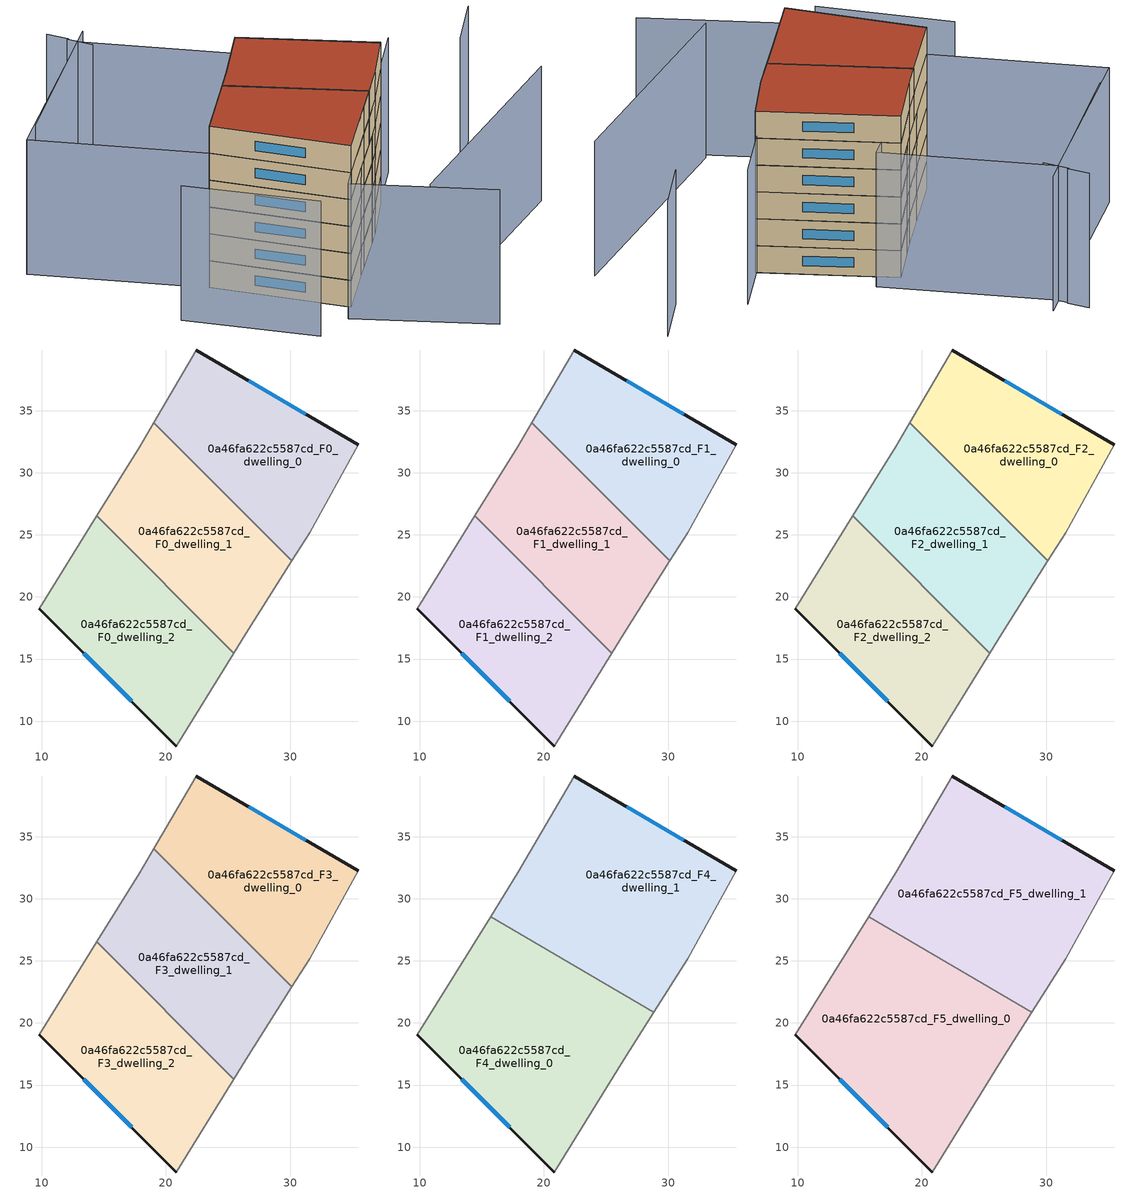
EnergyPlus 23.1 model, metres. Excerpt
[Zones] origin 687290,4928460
0a46fa622c5587cd_F0_dwelling_0
 floor ground (EU_floor_Construction): 31.56,25.16 35.49,32.25 22.43,39.88 19.01,34.03 30.13,22.89 z0
 wall outside (EU_wall_Construction): 22.43,39.88 35.49,32.25 z0:3
 wall adiabatic (EU_wall_Construction): 35.49,32.25 31.56,25.16 30.13,22.89 / 19.01,34.03 22.43,39.88 z0:3
 wall to 0a46fa622c5587cd_F0_dwelling_1 (EU_wall_Construction): 30.13,22.89 19.01,34.03 z0:3
 window (EU_Window_Construction): 26.68,37.4 31.24,34.73 z0.98:2.02
0a46fa622c5587cd_F0_dwelling_1
 floor ground (EU_floor_Construction): 26.44,17.05 30.13,22.89 19.01,34.03 17.88,32.08 14.43,26.52 25.46,15.47 z0
 wall adiabatic (EU_wall_Construction): 30.13,22.89 26.44,17.05 25.46,15.47 / 14.43,26.52 17.88,32.08 19.01,34.03 z0:3
 wall to 0a46fa622c5587cd_F0_dwelling_2 (EU_wall_Construction): 25.46,15.47 14.43,26.52 z0:3
0a46fa622c5587cd_F0_dwelling_2
 floor ground (EU_floor_Construction): 20.84,8 25.46,15.47 14.43,26.52 9.79,19.04 z0
 wall outside (EU_wall_Construction): 20.84,8 9.79,19.04 z0:3
 wall adiabatic (EU_wall_Construction): 25.46,15.47 20.84,8 / 9.79,19.04 14.43,26.52 z0:3
 window (EU_Window_Construction): 17.24,11.59 13.38,15.45 z0.98:2.02
0a46fa622c5587cd_F1_dwelling_0
 floor to 0a46fa622c5587cd_F0_dwelling_0 (EU_floor_Construction): 31.56,25.16 35.49,32.25 22.43,39.88 19.01,34.03 30.13,22.89 z3
 wall outside (EU_wall_Construction): 22.43,39.88 35.49,32.25 z3:6
 wall adiabatic (EU_wall_Construction): 35.49,32.25 31.56,25.16 30.13,22.89 / 19.01,34.03 22.43,39.88 z3:6
 wall to 0a46fa622c5587cd_F1_dwelling_1 (EU_wall_Construction): 30.13,22.89 19.01,34.03 z3:6
 window (EU_Window_Construction): 26.68,37.4 31.24,34.73 z3.98:5.02
0a46fa622c5587cd_F1_dwelling_1
 floor to 0a46fa622c5587cd_F0_dwelling_1 (EU_floor_Construction): 26.44,17.05 30.13,22.89 19.01,34.03 17.88,32.08 14.43,26.52 25.46,15.47 z3
 wall adiabatic (EU_wall_Construction): 30.13,22.89 26.44,17.05 25.46,15.47 / 14.43,26.52 17.88,32.08 19.01,34.03 z3:6
 wall to 0a46fa622c5587cd_F1_dwelling_2 (EU_wall_Construction): 25.46,15.47 14.43,26.52 z3:6
0a46fa622c5587cd_F1_dwelling_2
 floor to 0a46fa622c5587cd_F0_dwelling_2 (EU_floor_Construction): 20.84,8 25.46,15.47 14.43,26.52 9.79,19.04 z3
 wall outside (EU_wall_Construction): 20.84,8 9.79,19.04 z3:6
 wall adiabatic (EU_wall_Construction): 25.46,15.47 20.84,8 / 9.79,19.04 14.43,26.52 z3:6
 window (EU_Window_Construction): 17.24,11.59 13.38,15.45 z3.98:5.02
0a46fa622c5587cd_F2_dwelling_0
 floor to 0a46fa622c5587cd_F1_dwelling_0 (EU_floor_Construction): 31.56,25.16 35.49,32.25 22.43,39.88 19.01,34.03 30.13,22.89 z6
 wall outside (EU_wall_Construction): 22.43,39.88 35.49,32.25 z6:9
 wall adiabatic (EU_wall_Construction): 35.49,32.25 31.56,25.16 30.13,22.89 / 19.01,34.03 22.43,39.88 z6:9
 wall to 0a46fa622c5587cd_F2_dwelling_1 (EU_wall_Construction): 30.13,22.89 19.01,34.03 z6:9
 window (EU_Window_Construction): 26.68,37.4 31.24,34.73 z6.98:8.02
0a46fa622c5587cd_F2_dwelling_1
 floor to 0a46fa622c5587cd_F1_dwelling_1 (EU_floor_Construction): 26.44,17.05 30.13,22.89 19.01,34.03 17.88,32.08 14.43,26.52 25.46,15.47 z6
 wall adiabatic (EU_wall_Construction): 30.13,22.89 26.44,17.05 25.46,15.47 / 14.43,26.52 17.88,32.08 19.01,34.03 z6:9
 wall to 0a46fa622c5587cd_F2_dwelling_2 (EU_wall_Construction): 25.46,15.47 14.43,26.52 z6:9
0a46fa622c5587cd_F2_dwelling_2
 floor to 0a46fa622c5587cd_F1_dwelling_2 (EU_floor_Construction): 20.84,8 25.46,15.47 14.43,26.52 9.79,19.04 z6
 wall outside (EU_wall_Construction): 20.84,8 9.79,19.04 z6:9
 wall adiabatic (EU_wall_Construction): 25.46,15.47 20.84,8 / 9.79,19.04 14.43,26.52 z6:9
 window (EU_Window_Construction): 17.24,11.59 13.38,15.45 z6.98:8.02
0a46fa622c5587cd_F3_dwelling_0
 floor to 0a46fa622c5587cd_F2_dwelling_0 (EU_floor_Construction): 31.56,25.16 35.49,32.25 22.43,39.88 19.01,34.03 30.13,22.89 z9
 wall outside (EU_wall_Construction): 22.43,39.88 35.49,32.25 z9:12
 wall adiabatic (EU_wall_Construction): 35.49,32.25 31.56,25.16 30.13,22.89 / 19.01,34.03 22.43,39.88 z9:12
 wall to 0a46fa622c5587cd_F3_dwelling_1 (EU_wall_Construction): 30.13,22.89 19.01,34.03 z9:12
 window (EU_Window_Construction): 26.68,37.4 31.24,34.73 z9.98:11.02
0a46fa622c5587cd_F3_dwelling_1
 floor to 0a46fa622c5587cd_F2_dwelling_1 (EU_floor_Construction): 26.44,17.05 30.13,22.89 19.01,34.03 17.88,32.08 14.43,26.52 25.46,15.47 z9
 wall adiabatic (EU_wall_Construction): 30.13,22.89 26.44,17.05 25.46,15.47 / 14.43,26.52 17.88,32.08 19.01,34.03 z9:12
 wall to 0a46fa622c5587cd_F3_dwelling_2 (EU_wall_Construction): 25.46,15.47 14.43,26.52 z9:12
0a46fa622c5587cd_F3_dwelling_2
 floor to 0a46fa622c5587cd_F2_dwelling_2 (EU_floor_Construction): 20.84,8 25.46,15.47 14.43,26.52 9.79,19.04 z9
 wall outside (EU_wall_Construction): 20.84,8 9.79,19.04 z9:12
 wall adiabatic (EU_wall_Construction): 25.46,15.47 20.84,8 / 9.79,19.04 14.43,26.52 z9:12
 window (EU_Window_Construction): 17.24,11.59 13.38,15.45 z9.98:11.02
0a46fa622c5587cd_F4_dwelling_0
 floor to 0a46fa622c5587cd_F3_dwelling_1 (EU_floor_Construction): 26.44,17.05 28.85,20.87 15.7,28.57 14.43,26.52 25.46,15.47 z12
 floor to 0a46fa622c5587cd_F3_dwelling_2 (EU_floor_Construction): 20.84,8 25.46,15.47 14.43,26.52 9.79,19.04 z12
 wall outside (EU_wall_Construction): 20.84,8 9.79,19.04 z12:15
 wall adiabatic (EU_wall_Construction): 9.79,19.04 15.7,28.57 / 28.85,20.87 26.44,17.05 20.84,8 z12:15
 wall to 0a46fa622c5587cd_F4_dwelling_1 (EU_wall_Construction): 15.7,28.57 28.85,20.87 z12:15
 window (EU_Window_Construction): 17.24,11.59 13.38,15.45 z12.98:14.02
0a46fa622c5587cd_F4_dwelling_1
 floor to 0a46fa622c5587cd_F3_dwelling_0 (EU_floor_Construction): 31.56,25.16 35.49,32.25 22.43,39.88 19.01,34.03 30.13,22.9 z12
 floor to 0a46fa622c5587cd_F3_dwelling_1 (EU_floor_Construction): 28.85,20.87 30.13,22.9 19.01,34.03 17.88,32.08 15.7,28.57 z12
 wall outside (EU_wall_Construction): 22.43,39.88 35.49,32.25 z12:15
 wall adiabatic (EU_wall_Construction): 35.49,32.25 31.56,25.16 28.85,20.87 / 15.7,28.57 17.88,32.08 22.43,39.88 z12:15
 window (EU_Window_Construction): 26.68,37.4 31.24,34.73 z12.98:14.02
0a46fa622c5587cd_F5_dwelling_0
 floor to 0a46fa622c5587cd_F4_dwelling_0 (EU_floor_Construction): 20.84,8 26.44,17.05 28.85,20.87 15.7,28.57 9.79,19.04 z15
 wall outside (EU_wall_Construction): 20.84,8 9.79,19.04 z15:18
 wall adiabatic (EU_wall_Construction): 9.79,19.04 15.7,28.57 / 28.85,20.87 26.44,17.05 20.84,8 z15:18
 wall to 0a46fa622c5587cd_F5_dwelling_1 (EU_wall_Construction): 15.7,28.57 28.85,20.87 z15:18
 window (EU_Window_Construction): 17.24,11.59 13.38,15.45 z15.98:17.02
 roof outside (EU_roof_Construction): 28.85,20.87 26.44,17.05 20.84,8 9.79,19.04 15.7,28.57 z18
0a46fa622c5587cd_F5_dwelling_1
 floor to 0a46fa622c5587cd_F4_dwelling_1 (EU_floor_Construction): 31.56,25.16 35.49,32.25 22.43,39.88 17.88,32.08 15.7,28.57 28.85,20.87 z15
 wall outside (EU_wall_Construction): 22.43,39.88 35.49,32.25 z15:18
 wall adiabatic (EU_wall_Construction): 35.49,32.25 31.56,25.16 28.85,20.87 / 15.7,28.57 17.88,32.08 22.43,39.88 z15:18
 window (EU_Window_Construction): 26.68,37.4 31.24,34.73 z15.98:17.02
 roof outside (EU_roof_Construction): 35.49,32.25 31.56,25.16 28.85,20.87 15.7,28.57 17.88,32.08 22.43,39.88 z18
shading: 46.56,36.57 50.94,44.06 / 3.42,12.19 14.71,2.27 / 26.9,1.74 50.83,26.03 / 32.78,-2.67 19.28,5.39 / 19.28,5.39 39.8,39.76 / 11.99,54.64 -3.13,33.66 / 11.33,50.85 9.61,53.3 / 9.72,53.38 8.27,55.46 / -5.7,30.3 10.31,52.31 / 10.31,52.31 25.8,41.04 / 25.8,41.04 9.79,19.04 / 9.79,19.04 -5.7,30.3 z0:15
[Building]
EU S2 Campaign: North Axis=0; Terrain=City; Solar Distribution=FullExterior
[Site:Location]
Bologna: Latitude=44.5; Longitude=11.25; Time Zone=1; Elevation=37
[SizingPeriod:WeatherFileDays]
AnnualSizingPeriod: Begin Month=1; Begin Day of Month=1; End Month=12; End Day of Month=31; Day of Week for Start Day=Monday; Use Weather File Daylight Saving Period=No; Use Weather File Rain and Snow Indicators=No
[MATERIAL]
EU_InternalMass_Material: Roughness=MediumRough; Thickness=0.1; Conductivity=1; Density=1800; Specific Heat=900; Thermal Absorptance=0.9; Solar Absorptance=0.7; Visible Absorptance=0.7
[MATERIAL:NOMASS] Roughness=MediumRough; Thermal Absorptance=0.9; Solar Absorptance=0.7; Visible Absorptance=0.7
Name | Thermal Resistance
EU_wall_NoMass | 0.905828
EU_roof_NoMass | 0.37593
EU_floor_NoMass | 0.67114
[WINDOWMATERIAL:SIMPLEGLAZINGSYSTEM]
EU_Window_SimpleGlazing: UFactor=4.52486; Solar Heat Gain Coefficient=0.85; Visible Transmittance=0.85
[CONSTRUCTION]
EU_wall_Construction: EU_wall_NoMass
EU_roof_Construction: EU_roof_NoMass
EU_floor_Construction: EU_floor_NoMass
EU_InternalMass_Construction: EU_InternalMass_Material
EU_Window_Construction: EU_Window_SimpleGlazing
[ZONE] Type=1; Multiplier=1; Ceiling Height=autocalculate; Floor Area=autocalculate; Part of Total Floor Area=Yes
Name | Volume
0a46fa622c5587cd_F0_dwelling_0; 0a46fa622c5587cd_F0_dwelling_2; 0a46fa622c5587cd_F1_dwelling_2; 0a46fa622c5587cd_F2_dwelling_2; 0a46fa622c5587cd_F3_dwelling_2 | 401.216
0a46fa622c5587cd_F1_dwelling_0; 0a46fa622c5587cd_F2_dwelling_0; 0a46fa622c5587cd_F3_dwelling_0 | 401.217
0a46fa622c5587cd_F4_dwelling_0; 0a46fa622c5587cd_F5_dwelling_0 | 601.821
0a46fa622c5587cd_F0_dwelling_1 | 401.232
0a46fa622c5587cd_F1_dwelling_1; 0a46fa622c5587cd_F2_dwelling_1; 0a46fa622c5587cd_F3_dwelling_1 | 401.233
0a46fa622c5587cd_F4_dwelling_1 | 601.828
0a46fa622c5587cd_F5_dwelling_1 | 601.826
[INTERNALMASS] Construction=EU_InternalMass_Construction
Name | Zone or ZoneList | Surface Area
0a46fa622c5587cd_F0_dwelling_0_EU_InternalMass | 0a46fa622c5587cd_F0_dwelling_0 | 133.739
0a46fa622c5587cd_F0_dwelling_1_EU_InternalMass | 0a46fa622c5587cd_F0_dwelling_1 | 133.744
0a46fa622c5587cd_F0_dwelling_2_EU_InternalMass | 0a46fa622c5587cd_F0_dwelling_2 | 133.739
0a46fa622c5587cd_F1_dwelling_0_EU_InternalMass | 0a46fa622c5587cd_F1_dwelling_0 | 133.739
0a46fa622c5587cd_F1_dwelling_1_EU_InternalMass | 0a46fa622c5587cd_F1_dwelling_1 | 133.744
0a46fa622c5587cd_F1_dwelling_2_EU_InternalMass | 0a46fa622c5587cd_F1_dwelling_2 | 133.739
0a46fa622c5587cd_F2_dwelling_0_EU_InternalMass | 0a46fa622c5587cd_F2_dwelling_0 | 133.739
0a46fa622c5587cd_F2_dwelling_1_EU_InternalMass | 0a46fa622c5587cd_F2_dwelling_1 | 133.744
0a46fa622c5587cd_F2_dwelling_2_EU_InternalMass | 0a46fa622c5587cd_F2_dwelling_2 | 133.739
0a46fa622c5587cd_F3_dwelling_0_EU_InternalMass | 0a46fa622c5587cd_F3_dwelling_0 | 133.739
0a46fa622c5587cd_F3_dwelling_1_EU_InternalMass | 0a46fa622c5587cd_F3_dwelling_1 | 133.744
0a46fa622c5587cd_F3_dwelling_2_EU_InternalMass | 0a46fa622c5587cd_F3_dwelling_2 | 133.739
0a46fa622c5587cd_F4_dwelling_0_EU_InternalMass | 0a46fa622c5587cd_F4_dwelling_0 | 200.607
0a46fa622c5587cd_F4_dwelling_1_EU_InternalMass | 0a46fa622c5587cd_F4_dwelling_1 | 200.609
0a46fa622c5587cd_F5_dwelling_0_EU_InternalMass | 0a46fa622c5587cd_F5_dwelling_0 | 200.607
0a46fa622c5587cd_F5_dwelling_1_EU_InternalMass | 0a46fa622c5587cd_F5_dwelling_1 | 200.609
[OTHEREQUIPMENT] Fuel Type=Electricity; Design Level Calculation Method=Watts/Area; Power per Zone Floor Area=1; Fraction Latent=0; Fraction Radiant=0; Fraction Lost=0; Carbon Dioxide Generation Rate=0; EndUse Subcategory=EU_Step8_InternalGains
Name | Zone or ZoneList or Space or SpaceList | Schedule
EU_Step8_InternalGain_0a46fa622c5587cd_F0_dwelling_0_f000 | 0a46fa622c5587cd_F0_dwelling_0 | EU_Step8_GainSchedule_0a46fa622c5587cd_F0_dwelling_0_f000
EU_Step8_InternalGain_0a46fa622c5587cd_F0_dwelling_1_f000 | 0a46fa622c5587cd_F0_dwelling_1 | EU_Step8_GainSchedule_0a46fa622c5587cd_F0_dwelling_1_f000
EU_Step8_InternalGain_0a46fa622c5587cd_F0_dwelling_2_f000 | 0a46fa622c5587cd_F0_dwelling_2 | EU_Step8_GainSchedule_0a46fa622c5587cd_F0_dwelling_2_f000
EU_Step8_InternalGain_0a46fa622c5587cd_F1_dwelling_0_f000 | 0a46fa622c5587cd_F1_dwelling_0 | EU_Step8_GainSchedule_0a46fa622c5587cd_F1_dwelling_0_f000
EU_Step8_InternalGain_0a46fa622c5587cd_F1_dwelling_1_f000 | 0a46fa622c5587cd_F1_dwelling_1 | EU_Step8_GainSchedule_0a46fa622c5587cd_F1_dwelling_1_f000
EU_Step8_InternalGain_0a46fa622c5587cd_F1_dwelling_2_f000 | 0a46fa622c5587cd_F1_dwelling_2 | EU_Step8_GainSchedule_0a46fa622c5587cd_F1_dwelling_2_f000
EU_Step8_InternalGain_0a46fa622c5587cd_F2_dwelling_0_f000 | 0a46fa622c5587cd_F2_dwelling_0 | EU_Step8_GainSchedule_0a46fa622c5587cd_F2_dwelling_0_f000
EU_Step8_InternalGain_0a46fa622c5587cd_F2_dwelling_1_f000 | 0a46fa622c5587cd_F2_dwelling_1 | EU_Step8_GainSchedule_0a46fa622c5587cd_F2_dwelling_1_f000
EU_Step8_InternalGain_0a46fa622c5587cd_F2_dwelling_2_f000 | 0a46fa622c5587cd_F2_dwelling_2 | EU_Step8_GainSchedule_0a46fa622c5587cd_F2_dwelling_2_f000
EU_Step8_InternalGain_0a46fa622c5587cd_F3_dwelling_0_f000 | 0a46fa622c5587cd_F3_dwelling_0 | EU_Step8_GainSchedule_0a46fa622c5587cd_F3_dwelling_0_f000
EU_Step8_InternalGain_0a46fa622c5587cd_F3_dwelling_1_f000 | 0a46fa622c5587cd_F3_dwelling_1 | EU_Step8_GainSchedule_0a46fa622c5587cd_F3_dwelling_1_f000
EU_Step8_InternalGain_0a46fa622c5587cd_F3_dwelling_2_f000 | 0a46fa622c5587cd_F3_dwelling_2 | EU_Step8_GainSchedule_0a46fa622c5587cd_F3_dwelling_2_f000
EU_Step8_InternalGain_0a46fa622c5587cd_F4_dwelling_0_f000 | 0a46fa622c5587cd_F4_dwelling_0 | EU_Step8_GainSchedule_0a46fa622c5587cd_F4_dwelling_0_f000
EU_Step8_InternalGain_0a46fa622c5587cd_F4_dwelling_1_f000 | 0a46fa622c5587cd_F4_dwelling_1 | EU_Step8_GainSchedule_0a46fa622c5587cd_F4_dwelling_1_f000
EU_Step8_InternalGain_0a46fa622c5587cd_F5_dwelling_0_f000 | 0a46fa622c5587cd_F5_dwelling_0 | EU_Step8_GainSchedule_0a46fa622c5587cd_F5_dwelling_0_f000
EU_Step8_InternalGain_0a46fa622c5587cd_F5_dwelling_1_f000 | 0a46fa622c5587cd_F5_dwelling_1 | EU_Step8_GainSchedule_0a46fa622c5587cd_F5_dwelling_1_f000
[ZONEVENTILATION:DESIGNFLOWRATE] Schedule=EU_AlwaysOn; Design Flow Rate Calculation Method=AirChanges/Hour; Air Changes per Hour=0.73129; Ventilation Type=Natural; Fan Pressure Rise=0; Fan Total Efficiency=1; Constant Term Coefficient=1; Temperature Term Coefficient=0; Velocity Term Coefficient=0; Velocity Squared Term Coefficient=0; Minimum Indoor Temperature=-100; Maximum Indoor Temperature=100; Delta Temperature=-100; Minimum Outdoor Temperature=-100; Maximum Outdoor Temperature=100; Maximum Wind Speed=40
Name | Zone or ZoneList or Space or SpaceList
EU_ConstantAir_0a46fa622c5587cd_F0_dwelling_0 | 0a46fa622c5587cd_F0_dwelling_0
EU_ConstantAir_0a46fa622c5587cd_F0_dwelling_1 | 0a46fa622c5587cd_F0_dwelling_1
EU_ConstantAir_0a46fa622c5587cd_F0_dwelling_2 | 0a46fa622c5587cd_F0_dwelling_2
EU_ConstantAir_0a46fa622c5587cd_F1_dwelling_0 | 0a46fa622c5587cd_F1_dwelling_0
EU_ConstantAir_0a46fa622c5587cd_F1_dwelling_1 | 0a46fa622c5587cd_F1_dwelling_1
EU_ConstantAir_0a46fa622c5587cd_F1_dwelling_2 | 0a46fa622c5587cd_F1_dwelling_2
EU_ConstantAir_0a46fa622c5587cd_F2_dwelling_0 | 0a46fa622c5587cd_F2_dwelling_0
EU_ConstantAir_0a46fa622c5587cd_F2_dwelling_1 | 0a46fa622c5587cd_F2_dwelling_1
EU_ConstantAir_0a46fa622c5587cd_F2_dwelling_2 | 0a46fa622c5587cd_F2_dwelling_2
EU_ConstantAir_0a46fa622c5587cd_F3_dwelling_0 | 0a46fa622c5587cd_F3_dwelling_0
EU_ConstantAir_0a46fa622c5587cd_F3_dwelling_1 | 0a46fa622c5587cd_F3_dwelling_1
EU_ConstantAir_0a46fa622c5587cd_F3_dwelling_2 | 0a46fa622c5587cd_F3_dwelling_2
EU_ConstantAir_0a46fa622c5587cd_F4_dwelling_0 | 0a46fa622c5587cd_F4_dwelling_0
EU_ConstantAir_0a46fa622c5587cd_F4_dwelling_1 | 0a46fa622c5587cd_F4_dwelling_1
EU_ConstantAir_0a46fa622c5587cd_F5_dwelling_0 | 0a46fa622c5587cd_F5_dwelling_0
EU_ConstantAir_0a46fa622c5587cd_F5_dwelling_1 | 0a46fa622c5587cd_F5_dwelling_1
[HVACTEMPLATE:THERMOSTAT] Constant Heating Setpoint=20; Constant Cooling Setpoint=50
EU_HeatOnly_0a46fa622c5587cd_F0_dwelling_0; EU_HeatOnly_0a46fa622c5587cd_F0_dwelling_1; EU_HeatOnly_0a46fa622c5587cd_F0_dwelling_2; EU_HeatOnly_0a46fa622c5587cd_F1_dwelling_0; EU_HeatOnly_0a46fa622c5587cd_F1_dwelling_1; EU_HeatOnly_0a46fa622c5587cd_F1_dwelling_2; EU_HeatOnly_0a46fa622c5587cd_F2_dwelling_0; EU_HeatOnly_0a46fa622c5587cd_F2_dwelling_1; EU_HeatOnly_0a46fa622c5587cd_F2_dwelling_2; EU_HeatOnly_0a46fa622c5587cd_F3_dwelling_0; EU_HeatOnly_0a46fa622c5587cd_F3_dwelling_1; EU_HeatOnly_0a46fa622c5587cd_F3_dwelling_2; EU_HeatOnly_0a46fa622c5587cd_F4_dwelling_0; EU_HeatOnly_0a46fa622c5587cd_F4_dwelling_1; EU_HeatOnly_0a46fa622c5587cd_F5_dwelling_0; EU_HeatOnly_0a46fa622c5587cd_F5_dwelling_1
[HVACTEMPLATE:ZONE:IDEALLOADSAIRSYSTEM] System Availability Schedule=EU_AlwaysOn; Maximum Heating Supply Air Temperature=50; Minimum Cooling Supply Air Temperature=13; Maximum Heating Supply Air Humidity Ratio=0.0156; Minimum Cooling Supply Air Humidity Ratio=0.0077; Heating Limit=NoLimit; Cooling Limit=NoLimit; Heating Availability Schedule=EU_AlwaysOn; Cooling Availability Schedule=EU_CoolingOff; Dehumidification Control Type=ConstantSensibleHeatRatio; Cooling Sensible Heat Ratio=0.7; Dehumidification Setpoint=60; Humidification Control Type=None; Humidification Setpoint=30; Outdoor Air Method=None; Outdoor Air Flow Rate per Person=0.00944; Outdoor Air Flow Rate per Zone Floor Area=0; Outdoor Air Flow Rate per Zone=0; Demand Controlled Ventilation Type=None; Outdoor Air Economizer Type=NoEconomizer; Heat Recovery Type=None; Sensible Heat Recovery Effectiveness=0.7; Latent Heat Recovery Effectiveness=0.65
Name | Template Thermostat
0a46fa622c5587cd_F0_dwelling_0 | EU_HeatOnly_0a46fa622c5587cd_F0_dwelling_0
0a46fa622c5587cd_F0_dwelling_1 | EU_HeatOnly_0a46fa622c5587cd_F0_dwelling_1
0a46fa622c5587cd_F0_dwelling_2 | EU_HeatOnly_0a46fa622c5587cd_F0_dwelling_2
0a46fa622c5587cd_F1_dwelling_0 | EU_HeatOnly_0a46fa622c5587cd_F1_dwelling_0
0a46fa622c5587cd_F1_dwelling_1 | EU_HeatOnly_0a46fa622c5587cd_F1_dwelling_1
0a46fa622c5587cd_F1_dwelling_2 | EU_HeatOnly_0a46fa622c5587cd_F1_dwelling_2
0a46fa622c5587cd_F2_dwelling_0 | EU_HeatOnly_0a46fa622c5587cd_F2_dwelling_0
0a46fa622c5587cd_F2_dwelling_1 | EU_HeatOnly_0a46fa622c5587cd_F2_dwelling_1
0a46fa622c5587cd_F2_dwelling_2 | EU_HeatOnly_0a46fa622c5587cd_F2_dwelling_2
0a46fa622c5587cd_F3_dwelling_0 | EU_HeatOnly_0a46fa622c5587cd_F3_dwelling_0
0a46fa622c5587cd_F3_dwelling_1 | EU_HeatOnly_0a46fa622c5587cd_F3_dwelling_1
0a46fa622c5587cd_F3_dwelling_2 | EU_HeatOnly_0a46fa622c5587cd_F3_dwelling_2
0a46fa622c5587cd_F4_dwelling_0 | EU_HeatOnly_0a46fa622c5587cd_F4_dwelling_0
0a46fa622c5587cd_F4_dwelling_1 | EU_HeatOnly_0a46fa622c5587cd_F4_dwelling_1
0a46fa622c5587cd_F5_dwelling_0 | EU_HeatOnly_0a46fa622c5587cd_F5_dwelling_0
0a46fa622c5587cd_F5_dwelling_1 | EU_HeatOnly_0a46fa622c5587cd_F5_dwelling_1
[SIZING:ZONE] Zone Cooling Design Supply Air Temperature Input Method=SupplyAirTemperature; Zone Cooling Design Supply Air Temperature=13; Zone Heating Design Supply Air Temperature Input Method=SupplyAirTemperature; Zone Heating Design Supply Air Temperature=50; Zone Cooling Design Supply Air Humidity Ratio=0.008; Zone Heating Design Supply Air Humidity Ratio=0.008; Cooling Design Air Flow Method=DesignDay; Cooling Design Air Flow Rate=0; Cooling Minimum Air Flow per Zone Floor Area=0.000762; Cooling Minimum Air Flow=0; Cooling Minimum Air Flow Fraction=0.2; Heating Design Air Flow Method=DesignDay; Heating Design Air Flow Rate=0; Heating Maximum Air Flow per Zone Floor Area=0.002032; Heating Maximum Air Flow=0.141576; Heating Maximum Air Flow Fraction=0.3; Account for Dedicated Outdoor Air System=No; Dedicated Outdoor Air System Control Strategy=NeutralSupplyAir; Dedicated Outdoor Air Low Setpoint Temperature for Design=autosize; Dedicated Outdoor Air High Setpoint Temperature for Design=autosize; Zone Load Sizing Method=Sensible Load Only No Latent Load; Zone Latent Cooling Design Supply Air Humidity Ratio Input Method=HumidityRatioDifference; Zone Cooling Design Supply Air Humidity Ratio Difference=0.005; Zone Latent Heating Design Supply Air Humidity Ratio Input Method=HumidityRatioDifference; Zone Humidification Design Supply Air Humidity Ratio Difference=0.005
0a46fa622c5587cd_F0_dwelling_0; 0a46fa622c5587cd_F0_dwelling_1; 0a46fa622c5587cd_F0_dwelling_2; 0a46fa622c5587cd_F1_dwelling_0; 0a46fa622c5587cd_F1_dwelling_1; 0a46fa622c5587cd_F1_dwelling_2; 0a46fa622c5587cd_F2_dwelling_0; 0a46fa622c5587cd_F2_dwelling_1; 0a46fa622c5587cd_F2_dwelling_2; 0a46fa622c5587cd_F3_dwelling_0; 0a46fa622c5587cd_F3_dwelling_1; 0a46fa622c5587cd_F3_dwelling_2; 0a46fa622c5587cd_F4_dwelling_0; 0a46fa622c5587cd_F4_dwelling_1; 0a46fa622c5587cd_F5_dwelling_0; 0a46fa622c5587cd_F5_dwelling_1
[SCHEDULE:CONSTANT]
Name | Hourly Value
EU_AlwaysOn | 1
EU_CoolingOff | 0
[SCHEDULE:FILE] Column Number=1; Rows to Skip at Top=0; Number of Hours of Data=8760; Column Separator=Comma; Interpolate to Timestep=No; Minutes per Item=60; Adjust Schedule for Daylight Savings=Yes
Name | File
EU_Step8_GainSchedule_0a46fa622c5587cd_F0_dwelling_0_f000 | ../../schedules/0a46fa622c5587cd/0a46fa622c5587cd_F0_dwelling_0_f000_gain.csv
EU_Step8_GainSchedule_0a46fa622c5587cd_F0_dwelling_1_f000 | ../../schedules/0a46fa622c5587cd/0a46fa622c5587cd_F0_dwelling_1_f000_gain.csv
EU_Step8_GainSchedule_0a46fa622c5587cd_F0_dwelling_2_f000 | ../../schedules/0a46fa622c5587cd/0a46fa622c5587cd_F0_dwelling_2_f000_gain.csv
EU_Step8_GainSchedule_0a46fa622c5587cd_F1_dwelling_0_f000 | ../../schedules/0a46fa622c5587cd/0a46fa622c5587cd_F1_dwelling_0_f000_gain.csv
EU_Step8_GainSchedule_0a46fa622c5587cd_F1_dwelling_1_f000 | ../../schedules/0a46fa622c5587cd/0a46fa622c5587cd_F1_dwelling_1_f000_gain.csv
EU_Step8_GainSchedule_0a46fa622c5587cd_F1_dwelling_2_f000 | ../../schedules/0a46fa622c5587cd/0a46fa622c5587cd_F1_dwelling_2_f000_gain.csv
EU_Step8_GainSchedule_0a46fa622c5587cd_F2_dwelling_0_f000 | ../../schedules/0a46fa622c5587cd/0a46fa622c5587cd_F2_dwelling_0_f000_gain.csv
EU_Step8_GainSchedule_0a46fa622c5587cd_F2_dwelling_1_f000 | ../../schedules/0a46fa622c5587cd/0a46fa622c5587cd_F2_dwelling_1_f000_gain.csv
EU_Step8_GainSchedule_0a46fa622c5587cd_F2_dwelling_2_f000 | ../../schedules/0a46fa622c5587cd/0a46fa622c5587cd_F2_dwelling_2_f000_gain.csv
EU_Step8_GainSchedule_0a46fa622c5587cd_F3_dwelling_0_f000 | ../../schedules/0a46fa622c5587cd/0a46fa622c5587cd_F3_dwelling_0_f000_gain.csv
EU_Step8_GainSchedule_0a46fa622c5587cd_F3_dwelling_1_f000 | ../../schedules/0a46fa622c5587cd/0a46fa622c5587cd_F3_dwelling_1_f000_gain.csv
EU_Step8_GainSchedule_0a46fa622c5587cd_F3_dwelling_2_f000 | ../../schedules/0a46fa622c5587cd/0a46fa622c5587cd_F3_dwelling_2_f000_gain.csv
EU_Step8_GainSchedule_0a46fa622c5587cd_F4_dwelling_0_f000 | ../../schedules/0a46fa622c5587cd/0a46fa622c5587cd_F4_dwelling_0_f000_gain.csv
EU_Step8_GainSchedule_0a46fa622c5587cd_F4_dwelling_1_f000 | ../../schedules/0a46fa622c5587cd/0a46fa622c5587cd_F4_dwelling_1_f000_gain.csv
EU_Step8_GainSchedule_0a46fa622c5587cd_F5_dwelling_0_f000 | ../../schedules/0a46fa622c5587cd/0a46fa622c5587cd_F5_dwelling_0_f000_gain.csv
EU_Step8_GainSchedule_0a46fa622c5587cd_F5_dwelling_1_f000 | ../../schedules/0a46fa622c5587cd/0a46fa622c5587cd_F5_dwelling_1_f000_gain.csv
